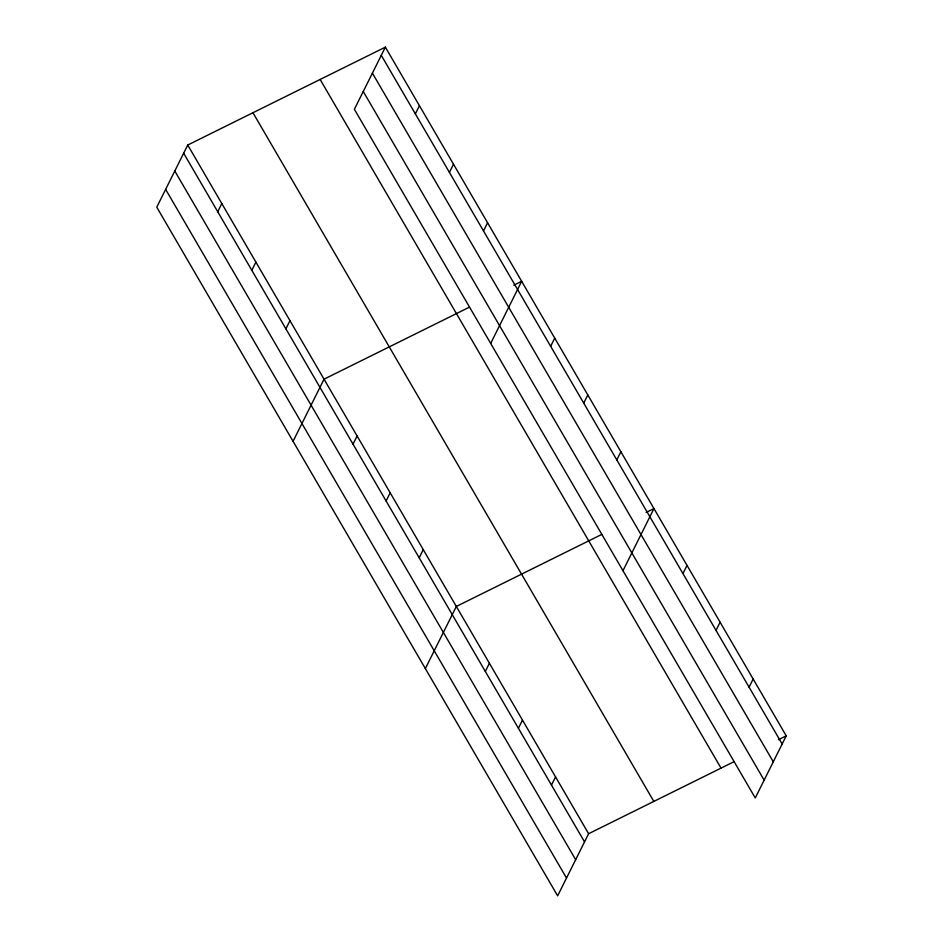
<?xml version="1.0" encoding="UTF-8"?>
<svg xmlns="http://www.w3.org/2000/svg" width="943" height="943" viewBox="0 0 943 943"><rect width="100%" height="100%" fill="white"/><g stroke="black" fill="none" stroke-linecap="round" stroke-linejoin="round"><path stroke-width="1.41" d="M385.357 47.15L354.379 109.282L755.26 797.967L786.238 735.835L385.357 47.15L187.74 145.033L156.762 207.165L557.643 895.85L588.621 833.718L734.067 761.673M217.739 211.751L221.817 203.57M251.816 270.287L255.895 262.107M285.894 328.824L289.972 320.644M415.356 113.867L419.435 105.687M293.061 441.324L324.038 379.18L469.484 307.147M449.422 172.404L453.5 164.223M353.036 444.177L357.114 435.996M483.5 230.941L487.578 222.76M386.111 500.992L390.19 492.824M490.678 343.441L521.656 281.297L513.829 285.175M419.187 557.82L423.266 549.639M550.653 346.305L554.732 338.124M425.352 668.587L456.329 606.455L601.775 534.41M583.717 403.121L587.795 394.94M485.327 671.451L489.405 663.271M616.793 459.936L620.871 451.756M518.402 728.267L522.481 720.087M622.969 570.704L653.947 508.572L646.12 512.45M551.478 785.083L555.557 776.902M682.944 573.568L687.023 565.387M716.008 630.384L720.087 622.203M749.084 687.199L753.162 679.019M778.411 739.713L786.238 735.835M381.278 55.331L782.16 744.015M372.402 73.13L773.284 761.814M363.255 91.483L764.136 780.167M320.137 79.448L721.03 768.132M252.96 112.736L653.841 801.42M187.74 145.033L588.621 833.718M183.661 153.214L584.542 841.899M174.785 171.013L575.666 859.698M165.638 189.366L566.519 878.051"/></g></svg>
